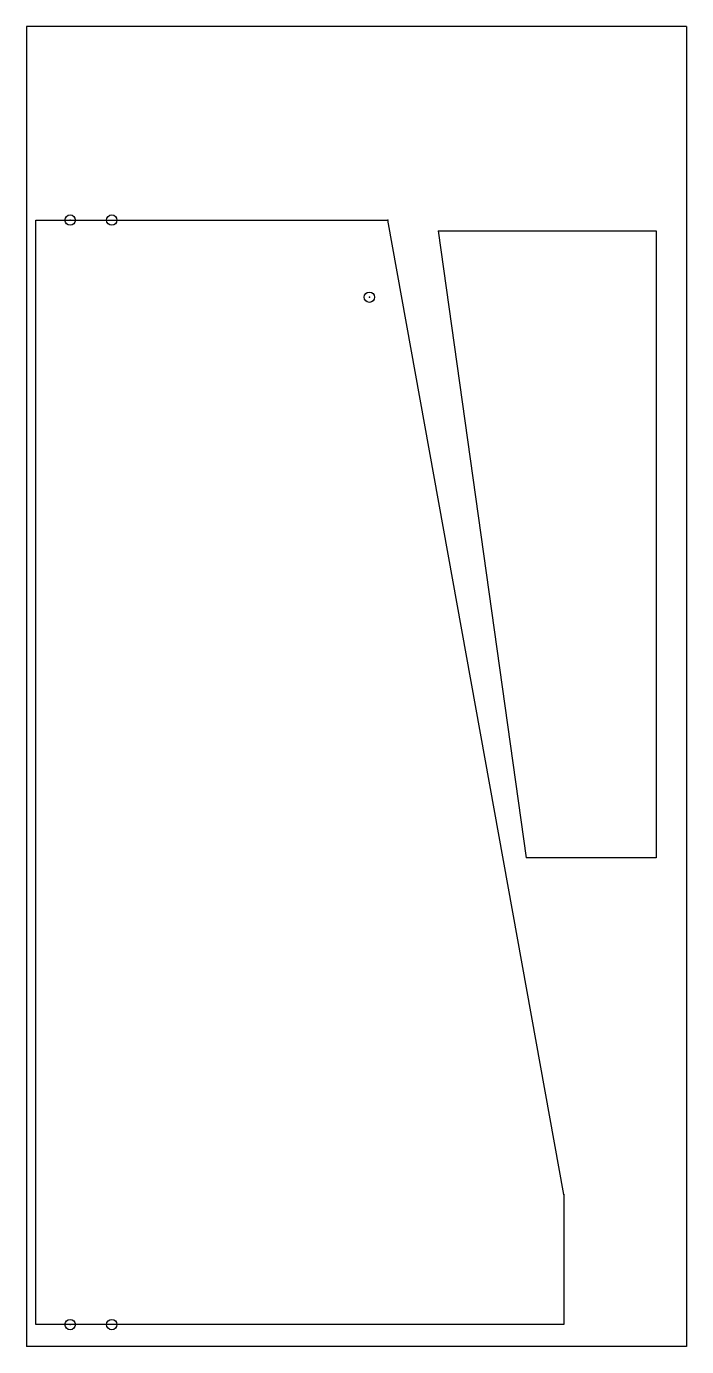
# Model space of a CAD drawing. Header units: inches. Extents: x 0 to 30, y 0 to 60.
import ezdxf

# ---------------------------------------------------------------- set-up
doc = ezdxf.new("R2010")
doc.units = ezdxf.units.IN
doc.header["$MEASUREMENT"] = 0
doc.layers.add('CAD', color=7, linetype='Continuous')

msp = doc.modelspace()

# ---------------------------------------------------------------- linework, layer by layer
at = {"layer": 'CAD', "linetype": 'Continuous'}
for p, q in [((30, 60), (0, 60)), ((0, 60), (0, 0)), ((30, 60), (30, 0)), ((0.43, 51.197), (16.43, 51.197)), ((0.43, 1), (0.43, 51.197)), ((24.425, 6.906), (16.43, 51.197)), ((18.711, 50.707), (28.611, 50.707)), ((18.711, 50.707), (22.711, 22.207)), ((28.611, 50.707), (28.611, 22.207)), ((28.611, 22.207), (22.711, 22.207)), ((24.425, 6.906), (24.425, 1)), ((24.425, 1), (0.43, 1)), ((30, 0), (0, 0))]:
    msp.add_line(p, q, dxfattribs=at)
for centre in [(1.988, 51.197), (3.878, 51.197), (15.584, 47.693), (1.988, 1), (3.878, 1)]:
    msp.add_circle(centre, 0.236, dxfattribs=at)
at = {"layer": 'CAD'}
for p in [(1.988, 51.197), (16.43, 51.197), (15.584, 47.693), (24.425, 6.906), (1.988, 1)]:
    msp.add_point(p, dxfattribs=at)

doc.saveas('drawing.dxf')
